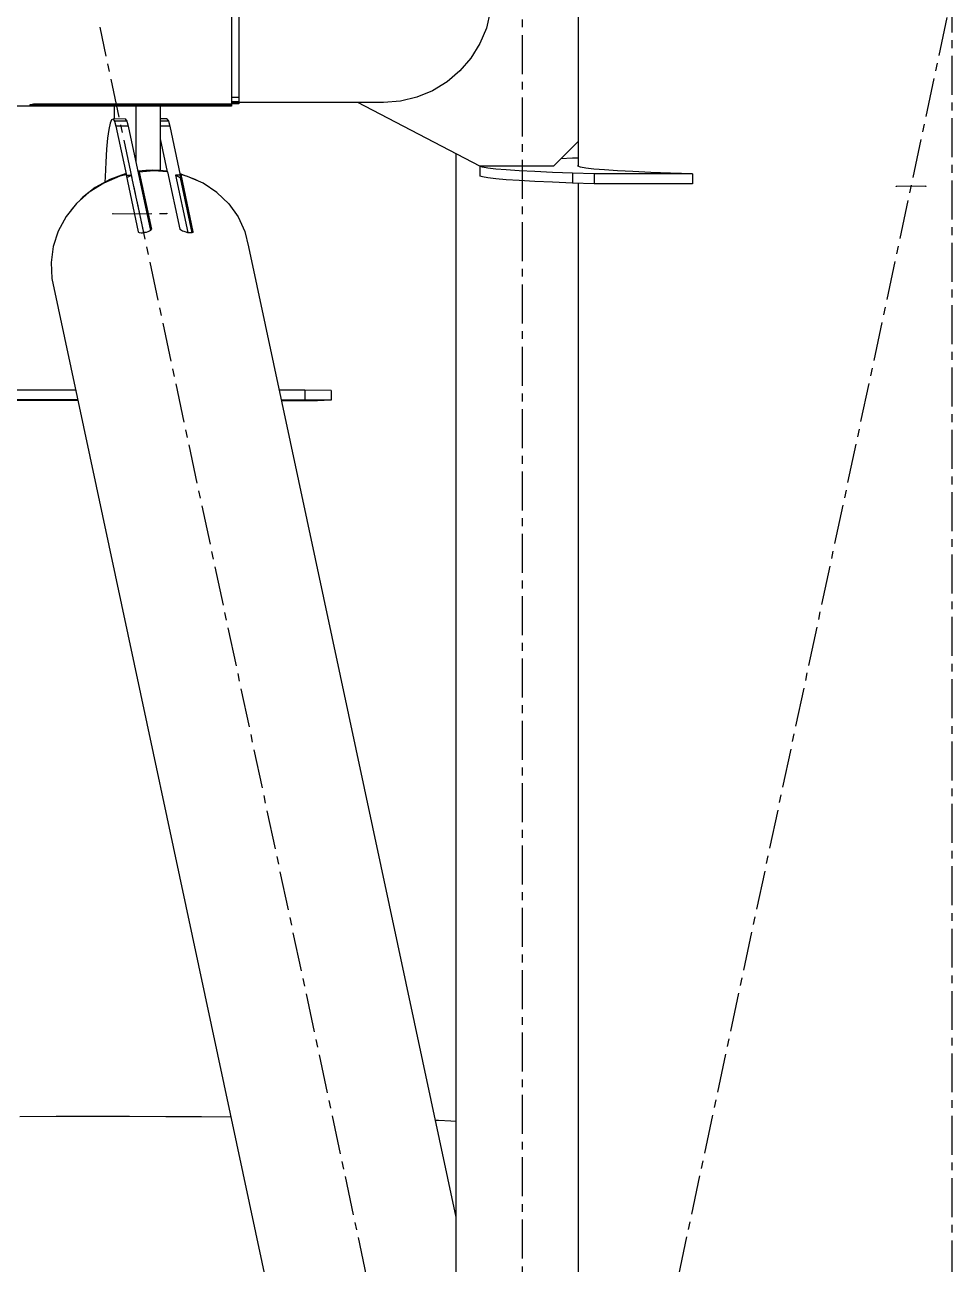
# Model space of a CAD drawing. Header units: millimetres. Extents: x 5143 to 30813, y 232 to 21408.
# Drawn here: x 12181.1 to 12370, y 9741.5 to 9994 of the extents above; entities that cross this region are included whole.
import ezdxf

# ---------------------------------------------------------------- set-up
doc = ezdxf.new("R2010")
doc.units = ezdxf.units.MM
doc.header["$LTSCALE"] = 0.25
doc.linetypes.add('CENTER', pattern=[50.8, 31.75, -6.35, 6.35, -6.35])
doc.linetypes.add('XKITLINE00', pattern=[0])

msp = doc.modelspace()

# ---------------------------------------------------------------- linework, layer by layer
at = {"color": 8, "linetype": 'CENTER'}
for p, q in [((12370, 8951.04), (12370, 10620.27)), ((12282.5, 9590.27), (12282.5, 10410.27)), ((12282.5, 9590.27), (12370, 10000.27)), ((12370, 9180.27), (12196.44, 9993.5)), ((12364.62, 9961.1), (12358.65, 9961.09)), ((12199.06, 9955.52), (12210.02, 9955.55))]:
    msp.add_line(p, q, dxfattribs=at)
at = {"color": 8, "linetype": 'XKITLINE00'}
for p, q in [((12293.8, 10030.2), (12293.8, 9970.23)), ((12223.2, 10021.5), (12223.2, 9978.58)), ((12224.7, 10019.23), (12224.7, 9978.28)), ((12275.92, 9996.7), (12275.12, 9993.34)), ((12275.12, 9993.34), (12273.8, 9990.16)), ((12273.8, 9990.16), (12271.99, 9987.21)), ((12271.99, 9987.21), (12269.75, 9984.59)), ((12269.75, 9984.59), (12267.13, 9982.35)), ((12264.18, 9980.55), (12260.99, 9979.23)), ((12267.13, 9982.35), (12264.18, 9980.55)), ((12182.11, 9977.64), (12182.11, 9977.63)), ((12182.19, 9977.61), (12182.11, 9977.63)), ((12182.36, 9977.72), (12182.19, 9977.66)), ((12182.36, 9977.59), (12182.19, 9977.61)), ((12182.6, 9977.77), (12182.36, 9977.72)), ((12182.89, 9977.8), (12182.6, 9977.77)), ((12183.2, 9977.81), (12182.89, 9977.8)), ((12182.89, 9977.8), (12182.89, 9977.58)), ((12183.2, 9977.81), (12183.2, 9977.57)), ((12223.2, 9977.81), (12183.2, 9977.81)), ((12224.7, 9979.19), (12223.2, 9979.19)), ((12223.2, 9978.58), (12223.2, 9977.44)), ((12224.7, 9978.28), (12223.2, 9978.28)), ((12254.2, 9978.15), (12223.2, 9978.15)), ((12224.7, 9977.99), (12223.2, 9977.99)), ((12224.7, 9977.93), (12223.2, 9977.93)), ((12224.7, 9978.15), (12224.7, 9977.99)), ((12224.7, 9977.99), (12224.7, 9977.93)), ((12273.8, 9965.23), (12248.96, 9978.15)), ((12257.64, 9978.42), (12254.2, 9978.15)), ((12260.99, 9979.23), (12257.64, 9978.42)), ((12223.2, 9977.44), (11986.8, 9977.44)), ((12182.6, 9977.58), (12182.36, 9977.59)), ((12182.89, 9977.58), (12182.6, 9977.58)), ((12183.2, 9977.57), (12182.89, 9977.58)), ((12223.2, 9977.57), (12183.2, 9977.57)), ((12199.33, 9977.44), (12199.34, 9974.8)), ((12203.71, 9977.44), (12203.74, 9966.01)), ((12208.69, 9977.44), (12208.72, 9964.32)), ((12198.24, 9972.69), (12197.99, 9970.9)), ((12198.52, 9973.96), (12198.24, 9972.69)), ((12198.81, 9974.67), (12198.52, 9973.96)), ((12199.1, 9974.8), (12198.81, 9974.67)), ((12201.59, 9974.81), (12199.1, 9974.8)), ((12199.1, 9974.8), (12199.4, 9974.34)), ((12201.89, 9974.35), (12199.4, 9974.34)), ((12199.4, 9974.34), (12199.69, 9973.32)), ((12199.69, 9973.32), (12201.82, 9963.32)), ((12202.18, 9973.32), (12199.69, 9973.32)), ((12201.59, 9974.81), (12201.89, 9974.35)), ((12201.89, 9974.35), (12202.18, 9973.32)), ((12202.18, 9973.32), (12206.71, 9952.09)), ((12210.06, 9974.83), (12208.69, 9974.82)), ((12210.36, 9974.37), (12208.7, 9974.37)), ((12210.64, 9973.34), (12208.7, 9973.34)), ((12210.06, 9974.83), (12210.36, 9974.37)), ((12210.36, 9974.37), (12210.64, 9973.34)), ((12210.64, 9973.34), (12212.78, 9963.34)), ((12197.99, 9970.9), (12197.78, 9968.64)), ((12208.71, 9970.75), (12210.14, 9964.03)), ((12293.8, 9970.23), (12288.8, 9965.23)), ((12293.8, 9970.23), (12293.8, 9965.18)), ((12197.78, 9968.64), (12197.6, 9965.98)), ((12268.9, 9967.78), (12268.9, 9653.69)), ((12197.6, 9965.98), (12197.47, 9963)), ((12273.76, 9965.25), (12273.76, 9965.19)), ((12274.31, 9965), (12273.76, 9965.19)), ((12273.76, 9965.19), (12273.76, 9963.19)), ((12288.8, 9965.23), (12273.8, 9965.23)), ((12275.4, 9964.81), (12274.31, 9965)), ((12292.65, 9966.81), (12290.29, 9966.72)), ((12293.8, 9966.85), (12292.65, 9966.81)), ((12293.8, 9965.4), (12293.76, 9965.39)), ((12293.76, 9965.39), (12293.76, 9965.19)), ((12294.31, 9965), (12293.76, 9965.19)), ((12295.4, 9964.81), (12294.31, 9965)), ((12198.41, 9962.47), (12195.46, 9960.85)), ((12200.45, 9963.13), (12197.21, 9961.76)), ((12197.47, 9963), (12197.44, 9961.94)), ((12201.59, 9963.61), (12198.41, 9962.47)), ((12198.41, 9962.47), (12198.45, 9962.28)), ((12201.73, 9963.44), (12200.45, 9963.13)), ((12201.59, 9963.61), (12201.63, 9963.42)), ((12201.73, 9963.44), (12204.21, 9951.82)), ((12201.82, 9963.32), (12201.81, 9963.04)), ((12202.78, 9963.32), (12201.82, 9963.32)), ((12202.78, 9963.32), (12201.86, 9962.83)), ((12202.78, 9963.32), (12205.26, 9951.69)), ((12204.3, 9964.17), (12204.27, 9963.5)), ((12205.74, 9964.32), (12204.3, 9964.17)), ((12204.3, 9964.17), (12204.42, 9963.59)), ((12204.43, 9964.01), (12204.4, 9963.14)), ((12204.42, 9963.59), (12204.4, 9962.92)), ((12204.4, 9963.14), (12206.75, 9952.13)), ((12207.41, 9964.25), (12204.43, 9964.01)), ((12204.43, 9964.01), (12206.92, 9952.39)), ((12207.19, 9964.37), (12205.74, 9964.32)), ((12205.74, 9964.32), (12205.78, 9964.12)), ((12208.64, 9964.33), (12207.19, 9964.37)), ((12210.21, 9964.02), (12207.41, 9964.25)), ((12208.64, 9964.33), (12208.68, 9964.15)), ((12210.07, 9964.18), (12208.64, 9964.33)), ((12210.07, 9964.18), (12210.11, 9964.03)), ((12210.21, 9964.02), (12212.69, 9952.39)), ((12211.81, 9963.34), (12214.3, 9951.71)), ((12212.78, 9963.34), (12211.81, 9963.34)), ((12212.76, 9962.83), (12211.81, 9963.34)), ((12212.74, 9963.64), (12212.87, 9963.06)), ((12213.97, 9963.19), (12212.74, 9963.64)), ((12212.74, 9963.64), (12212.74, 9963.52)), ((12212.78, 9963.34), (12212.76, 9962.83)), ((12212.76, 9962.83), (12215.15, 9951.63)), ((12212.88, 9963.47), (12212.85, 9962.56)), ((12212.87, 9963.06), (12212.85, 9962.43)), ((12212.85, 9962.56), (12215.18, 9951.64)), ((12212.88, 9963.47), (12215.36, 9951.84)), ((12214.28, 9963.11), (12212.88, 9963.47)), ((12217.42, 9961.73), (12214.28, 9963.11)), ((12215.84, 9962.51), (12214.73, 9962.91)), ((12215.84, 9962.51), (12215.86, 9962.42)), ((12216.51, 9962.13), (12215.84, 9962.51)), ((12274.31, 9963), (12273.76, 9963.19)), ((12275.4, 9962.81), (12274.31, 9963)), ((12277.03, 9964.62), (12275.4, 9964.81)), ((12277.03, 9962.62), (12275.4, 9962.81)), ((12279.18, 9964.43), (12277.03, 9964.62)), ((12279.18, 9962.43), (12277.03, 9962.62)), ((12281.83, 9964.26), (12279.18, 9964.43)), ((12284.98, 9964.09), (12281.83, 9964.26)), ((12288.59, 9963.92), (12284.98, 9964.09)), ((12292.65, 9963.77), (12288.59, 9963.92)), ((12297.11, 9963.63), (12292.65, 9963.77)), ((12292.65, 9963.77), (12292.65, 9961.77)), ((12297.03, 9964.62), (12295.4, 9964.81)), ((12299.18, 9964.43), (12297.03, 9964.62)), ((12317.11, 9963.63), (12297.11, 9963.63)), ((12297.11, 9963.63), (12297.11, 9961.63)), ((12301.83, 9964.26), (12299.18, 9964.43)), ((12304.98, 9964.09), (12301.83, 9964.26)), ((12308.59, 9963.92), (12304.98, 9964.09)), ((12312.65, 9963.77), (12308.59, 9963.92)), ((12317.11, 9963.63), (12312.65, 9963.77)), ((12317.11, 9963.63), (12317.11, 9961.63)), ((12195.46, 9960.85), (12192.84, 9958.8)), ((12197.21, 9961.76), (12194.25, 9959.89)), ((12220.24, 9959.85), (12217.42, 9961.73)), ((12281.83, 9962.26), (12279.18, 9962.43)), ((12284.98, 9962.09), (12281.83, 9962.26)), ((12288.59, 9961.92), (12284.98, 9962.09)), ((12292.65, 9961.77), (12288.59, 9961.92)), ((12297.11, 9961.63), (12292.65, 9961.77)), ((12293.8, 9961.74), (12293.8, 9384.79)), ((12317.11, 9961.63), (12297.11, 9961.63)), ((12191.66, 9957.59), (12189.54, 9954.92)), ((12194.25, 9959.89), (12191.66, 9957.59)), ((12192.84, 9958.8), (12192.07, 9957.95)), ((12222.64, 9957.54), (12220.24, 9959.85)), ((12222.64, 9957.54), (12224.55, 9954.87)), ((12189.54, 9954.92), (12187.93, 9951.96)), ((12190.63, 9956.37), (12190.34, 9955.92)), ((12191.16, 9956.96), (12190.63, 9956.37)), ((12206.92, 9952.39), (12206.87, 9952.24)), ((12212.69, 9952.39), (12212.8, 9952.25)), ((12224.55, 9954.87), (12225.93, 9951.91)), ((12187.93, 9951.96), (12186.9, 9948.82)), ((12204.21, 9951.82), (12204.31, 9951.7)), ((12204.51, 9951.61), (12204.31, 9951.7)), ((12204.79, 9951.57), (12204.51, 9951.61)), ((12205.12, 9951.57), (12204.79, 9951.57)), ((12205.26, 9951.69), (12205.04, 9951.57)), ((12205.48, 9951.62), (12205.12, 9951.57)), ((12205.77, 9951.69), (12205.26, 9951.69)), ((12205.85, 9951.71), (12205.48, 9951.62)), ((12206.2, 9951.84), (12205.85, 9951.71)), ((12206.45, 9951.97), (12206.2, 9951.84)), ((12206.5, 9951.98), (12206.45, 9951.97)), ((12206.72, 9952.1), (12206.5, 9951.98)), ((12206.87, 9952.24), (12206.72, 9952.1)), ((12213, 9952.11), (12212.8, 9952.25)), ((12213.27, 9951.98), (12213, 9952.11)), ((12213.48, 9951.92), (12213.27, 9951.98)), ((12213.59, 9951.87), (12213.48, 9951.92)), ((12213.95, 9951.74), (12213.59, 9951.87)), ((12214.31, 9951.65), (12213.95, 9951.74)), ((12214.3, 9951.71), (12214.06, 9951.71)), ((12214.45, 9951.63), (12214.3, 9951.71)), ((12214.65, 9951.6), (12214.31, 9951.65)), ((12214.95, 9951.6), (12214.65, 9951.6)), ((12215.17, 9951.64), (12214.95, 9951.6)), ((12215.32, 9951.72), (12215.17, 9951.64)), ((12215.36, 9951.84), (12215.32, 9951.72)), ((12225.93, 9951.91), (12226.71, 9948.76)), ((12186.9, 9948.82), (12186.46, 9945.57)), ((12226.71, 9948.76), (12268.9, 9751.1)), ((12186.46, 9945.57), (12186.64, 9942.32)), ((12186.64, 9942.32), (12259.38, 9601.49)), ((12182.15, 9919.6), (12175.87, 9919.59)), ((12188.54, 9919.6), (12182.15, 9919.6)), ((12191.49, 9919.6), (12188.54, 9919.6)), ((12238.16, 9919.55), (12232.95, 9919.56)), ((12243.5, 9919.53), (12238.16, 9919.55)), ((12238.16, 9919.55), (12238.16, 9917.55)), ((12182.15, 9917.6), (12175.87, 9917.59)), ((12185.8, 9917.46), (12179.41, 9917.45)), ((12188.54, 9917.6), (12182.15, 9917.6)), ((12191.94, 9917.46), (12185.8, 9917.46)), ((12191.91, 9917.6), (12188.54, 9917.6)), ((12238.16, 9917.55), (12233.37, 9917.56)), ((12235.42, 9917.4), (12233.41, 9917.41)), ((12235.42, 9917.56), (12235.42, 9917.4)), ((12240.76, 9917.39), (12235.42, 9917.4)), ((12243.5, 9917.53), (12238.16, 9917.55)), ((12240.76, 9917.54), (12240.76, 9917.39)), ((12243.5, 9917.53), (12240.76, 9917.39)), ((12243.5, 9919.53), (12243.5, 9917.53)), ((12187.53, 9771.6), (12180.13, 9771.58)), ((12195, 9771.61), (12187.53, 9771.6)), ((12202.46, 9771.6), (12195, 9771.61)), ((12209.86, 9771.58), (12202.46, 9771.6)), ((12217.12, 9771.55), (12209.86, 9771.58)), ((12217.12, 9771.55), (12209.86, 9771.58)), ((12223.09, 9771.51), (12217.12, 9771.55)), ((12223.09, 9771.51), (12217.12, 9771.55)), ((12265.39, 9770.79), (12264.69, 9770.82)), ((12265.39, 9770.79), (12264.69, 9770.82)), ((12267.91, 9770.67), (12265.39, 9770.79)), ((12267.91, 9770.67), (12265.39, 9770.79)), ((12268.9, 9770.6), (12267.91, 9770.67)), ((12268.9, 9770.6), (12267.91, 9770.67))]:
    msp.add_line(p, q, dxfattribs=at)
for centre in [(12358.65, 9961.09), (12364.62, 9961.1), (12199.06, 9955.52), (12210.02, 9955.55)]:
    msp.add_circle(centre, 0.05, dxfattribs=at)

doc.saveas('drawing.dxf')
